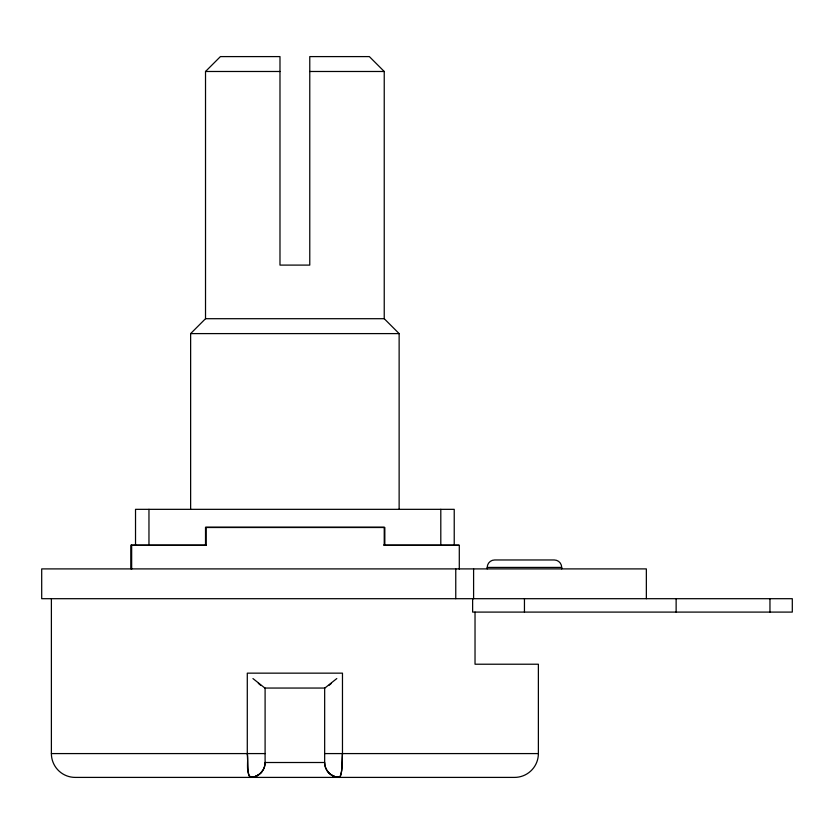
<?xml version="1.0" encoding="UTF-8"?>
<svg xmlns="http://www.w3.org/2000/svg" width="834" height="834" viewBox="0 0 834 834"><rect width="100%" height="100%" fill="white"/><g stroke="black" fill="none" stroke-linecap="round" stroke-linejoin="round"><path stroke-width="1.25" d="M265.097 688.05L265.097 762.516C265.243 769.98 259.02 776.798 251.576 777.34C245.008 775.328 248.751 759.336 247.291 753.582L247.291 673.153L342.472 673.153L342.472 753.582C341.794 761.338 343.337 770.501 339.553 777.403C331.598 777.59 324.478 770.48 324.666 762.516L324.666 688.05M342.472 753.582L341.627 770.512L340.689 775.62L339.553 777.403C334.778 777.371 330.17 774.974 327.387 771.096M262.366 771.096C259.582 774.974 254.975 777.371 250.2 777.403L249.064 775.63M190.632 509.334L190.632 333.6L205.518 318.703L205.518 71.484L220.416 56.597L279.984 56.597L279.984 265.097L309.768 265.097L309.768 56.597L369.347 56.597L384.234 71.484L384.234 318.703L399.132 333.6L399.132 509.334M336.8 678.563L324.864 688.05L264.889 688.05L252.952 678.563M329.086 685.277L331.421 683.338M205.518 71.484L279.984 71.484M309.768 71.484L384.234 71.484M205.518 318.703L384.234 318.703M190.632 333.6L399.132 333.6M206.217 545.082L131.053 545.082L131.053 568.903M383.546 545.082L459.002 545.082M487.223 568.903L487.223 567.422L561.689 567.422L561.689 568.903M51.385 598.697L51.385 753.582L265.097 753.582M324.666 753.582L538.378 753.582L538.378 664.218L475.026 664.218L475.026 612.093M258.342 683.338L260.677 685.277M248.125 770.522L247.291 753.582M769.959 598.697L769.959 612.093M676.134 598.697L676.134 612.093M646.35 598.697L646.35 568.903L41.7 568.903L41.7 598.697L792.3 598.697L792.3 612.093L472.628 612.093L472.628 598.697M524.45 598.697L524.45 612.093M473.597 568.903L473.597 598.697M459.294 569.205L459.294 545.373L384.828 545.373L384.828 527.505L206.113 527.505L206.113 545.373L131.657 545.373L131.657 569.205M455.76 568.903L455.76 598.697M454.228 545.082L454.228 509.334L135.525 509.334L135.525 545.082M440.8 509.334L440.8 545.082M384.234 545.082L384.234 527.203L205.518 527.203L205.518 545.082M148.963 509.334L148.963 545.082M131.355 545.082L131.355 568.903M339.553 777.403A14.897 14.897 0 0 1 324.666 762.505L265.097 762.516A14.897 14.897 0 0 1 250.2 777.403M249.064 775.714A23.957 3.013 -89.6 0 1 248.115 770.647M538.378 753.582A23.832 23.832 0 0 1 514.547 777.403L75.206 777.403A23.832 23.832 0 0 1 51.385 753.582M561.689 567.422A7.443 7.443 0 0 0 554.245 559.968L494.666 559.968A7.443 7.443 0 0 0 487.223 567.422"/></g></svg>
